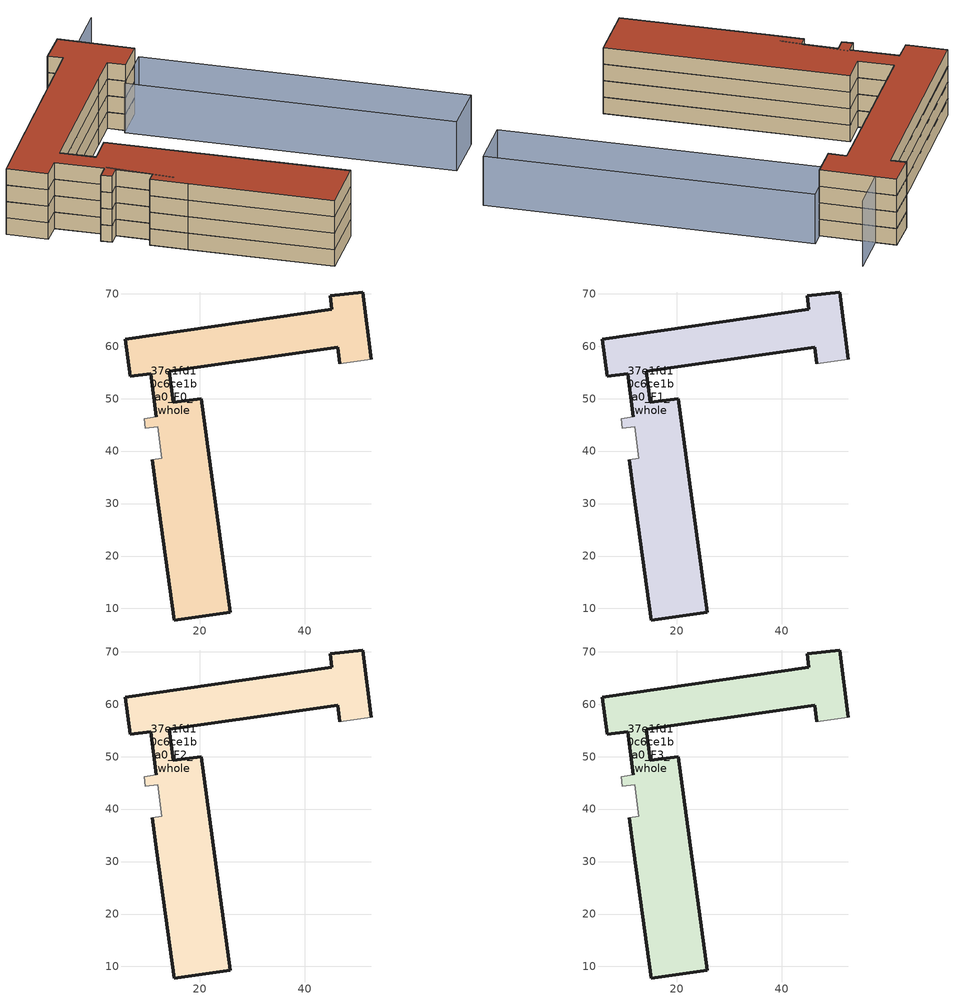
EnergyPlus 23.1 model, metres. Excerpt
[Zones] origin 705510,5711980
37e1fd10c6ce1ba0_F0_whole
 floor ground (EU_floor_Construction): 25.86,9.26 20.3,50.01 15.03,49.26 14.24,55.25 40.32,58.94 46.34,59.76 46.74,56.69 52.68,57.53 51.06,70.32 44.87,69.58 45.23,67.01 5.88,61.28 6.81,54.26 10.66,54.76 11.78,46.52 9.41,46.21 9.65,44.32 12.02,44.63 12.8,38.59 10.99,38.35 11.81,31.92 15.14,7.8 z0
 wall outside (EU_wall_Construction): 11.78,46.52 10.66,54.76 6.81,54.26 5.88,61.28 45.23,67.01 44.87,69.58 51.06,70.32 52.68,57.53 / 46.74,56.69 46.34,59.76 40.32,58.94 14.24,55.25 15.03,49.26 20.3,50.01 25.86,9.26 15.14,7.8 11.81,31.92 10.99,38.35 z0:3
 wall adiabatic (EU_wall_Construction): 10.99,38.35 12.8,38.59 12.02,44.63 9.65,44.32 9.41,46.21 11.78,46.52 / 52.68,57.53 46.74,56.69 z0:3
37e1fd10c6ce1ba0_F1_whole
 floor to 37e1fd10c6ce1ba0_F0_whole (EU_floor_Construction): 25.86,9.26 20.29,50.01 15.02,49.26 14.24,55.25 40.32,58.94 46.34,59.76 46.74,56.69 52.67,57.53 51.06,70.32 44.87,69.58 45.23,67.01 5.88,61.28 6.81,54.26 10.66,54.76 11.78,46.52 9.41,46.21 9.65,44.32 12.01,44.63 12.8,38.59 10.99,38.35 11.81,31.92 15.14,7.8 z3
 wall outside (EU_wall_Construction): 11.78,46.52 10.66,54.76 6.81,54.26 5.88,61.28 45.23,67.01 44.87,69.58 51.06,70.32 52.68,57.53 / 46.74,56.69 46.34,59.76 40.32,58.94 14.24,55.25 15.03,49.26 20.3,50.01 25.86,9.26 15.14,7.8 11.81,31.92 10.99,38.35 z3:6
 wall adiabatic (EU_wall_Construction): 10.99,38.35 12.8,38.59 12.02,44.63 9.65,44.32 9.41,46.21 11.78,46.52 / 52.68,57.53 46.74,56.69 z3:6
37e1fd10c6ce1ba0_F2_whole
 floor to 37e1fd10c6ce1ba0_F1_whole (EU_floor_Construction): 25.86,9.26 20.29,50.01 15.02,49.26 14.24,55.25 40.32,58.94 46.34,59.76 46.74,56.69 52.67,57.53 51.06,70.32 44.87,69.58 45.23,67.01 5.88,61.28 6.81,54.26 10.66,54.76 11.78,46.52 9.41,46.21 9.65,44.32 12.01,44.63 12.8,38.59 10.99,38.35 11.81,31.92 15.14,7.8 z6
 wall outside (EU_wall_Construction): 11.78,46.52 10.66,54.76 6.81,54.26 5.88,61.28 45.23,67.01 44.87,69.58 51.06,70.32 52.68,57.53 / 46.74,56.69 46.34,59.76 40.32,58.94 14.24,55.25 15.03,49.26 20.3,50.01 25.86,9.26 15.14,7.8 11.81,31.92 10.99,38.35 z6:9
 wall adiabatic (EU_wall_Construction): 10.99,38.35 12.8,38.59 12.02,44.63 9.65,44.32 9.41,46.21 11.78,46.52 / 52.68,57.53 46.74,56.69 z6:9
37e1fd10c6ce1ba0_F3_whole
 floor to 37e1fd10c6ce1ba0_F2_whole (EU_floor_Construction): 25.86,9.26 20.29,50.01 15.02,49.26 14.24,55.25 40.32,58.94 46.34,59.76 46.74,56.69 52.67,57.53 51.06,70.32 44.87,69.58 45.23,67.01 5.88,61.28 6.81,54.26 10.66,54.76 11.78,46.52 9.41,46.21 9.65,44.32 12.01,44.63 12.8,38.59 10.99,38.35 11.81,31.92 15.14,7.8 z9
 wall outside (EU_wall_Construction): 11.78,46.52 10.66,54.76 6.81,54.26 5.88,61.28 45.23,67.01 44.87,69.58 51.06,70.32 52.68,57.53 / 46.74,56.69 46.34,59.76 40.32,58.94 14.24,55.25 15.03,49.26 20.3,50.01 25.86,9.26 15.14,7.8 11.81,31.92 10.99,38.35 z9:12
 wall adiabatic (EU_wall_Construction): 10.99,38.35 12.8,38.59 12.02,44.63 9.65,44.32 9.41,46.21 11.78,46.52 / 52.68,57.53 46.74,56.69 z9:12
 roof outside (EU_roof_Construction): 51.06,70.32 52.68,57.53 46.74,56.69 46.34,59.76 40.32,58.94 14.24,55.25 15.03,49.26 20.3,50.01 25.86,9.26 15.14,7.8 11.81,31.92 10.99,38.35 12.8,38.59 12.02,44.63 9.65,44.32 9.41,46.21 11.78,46.52 10.66,54.76 6.81,54.26 5.88,61.28 45.23,67.01 44.87,69.58 z12
shading: 53.4,1.85 46.04,56.63 / 46.04,56.63 55.51,57.9 / 55.51,57.9 62.87,3.12 / 62.87,3.12 53.4,1.85 z0:9; 60,67.96 51.51,66.82 / 12.22,46.41 13.07,35.01 z0:12
[Building]
EU S2 Campaign: North Axis=0; Terrain=City; Solar Distribution=FullExterior
[Site:Location]
London: Latitude=51.5; Longitude=-0.5; Time Zone=0; Elevation=25
[SizingPeriod:WeatherFileDays]
AnnualSizingPeriod: Begin Month=1; Begin Day of Month=1; End Month=12; End Day of Month=31; Day of Week for Start Day=Monday; Use Weather File Daylight Saving Period=No; Use Weather File Rain and Snow Indicators=No
[MATERIAL]
EU_InternalMass_Material: Roughness=MediumRough; Thickness=0.1; Conductivity=1; Density=1800; Specific Heat=900; Thermal Absorptance=0.9; Solar Absorptance=0.7; Visible Absorptance=0.7
[MATERIAL:NOMASS] Roughness=MediumRough; Thermal Absorptance=0.9; Solar Absorptance=0.7; Visible Absorptance=0.7
Name | Thermal Resistance
EU_wall_NoMass | 1.04674
EU_roof_NoMass | 4.32442
EU_floor_NoMass | 2.04616
[CONSTRUCTION]
EU_wall_Construction: EU_wall_NoMass
EU_roof_Construction: EU_roof_NoMass
EU_floor_Construction: EU_floor_NoMass
EU_InternalMass_Construction: EU_InternalMass_Material
[ZONE] Type=1; Multiplier=1; Ceiling Height=autocalculate; Volume=2455.75; Floor Area=autocalculate; Part of Total Floor Area=Yes
37e1fd10c6ce1ba0_F0_whole; 37e1fd10c6ce1ba0_F1_whole; 37e1fd10c6ce1ba0_F2_whole; 37e1fd10c6ce1ba0_F3_whole
[INTERNALMASS] Construction=EU_InternalMass_Construction; Surface Area=818.584
Name | Zone or ZoneList
37e1fd10c6ce1ba0_F0_whole_EU_InternalMass | 37e1fd10c6ce1ba0_F0_whole
37e1fd10c6ce1ba0_F1_whole_EU_InternalMass | 37e1fd10c6ce1ba0_F1_whole
37e1fd10c6ce1ba0_F2_whole_EU_InternalMass | 37e1fd10c6ce1ba0_F2_whole
37e1fd10c6ce1ba0_F3_whole_EU_InternalMass | 37e1fd10c6ce1ba0_F3_whole
[OTHEREQUIPMENT] Fuel Type=Electricity; Design Level Calculation Method=Watts/Area; Power per Zone Floor Area=1; Fraction Latent=0; Fraction Radiant=0; Fraction Lost=0; Carbon Dioxide Generation Rate=0; EndUse Subcategory=EU_Step8_InternalGains
Name | Zone or ZoneList or Space or SpaceList | Schedule
EU_Step8_InternalGain_37e1fd10c6ce1ba0_F0_whole_f000 | 37e1fd10c6ce1ba0_F0_whole | EU_Step8_GainSchedule_37e1fd10c6ce1ba0_F0_whole_f000
EU_Step8_InternalGain_37e1fd10c6ce1ba0_F1_whole_f000 | 37e1fd10c6ce1ba0_F1_whole | EU_Step8_GainSchedule_37e1fd10c6ce1ba0_F1_whole_f000
EU_Step8_InternalGain_37e1fd10c6ce1ba0_F2_whole_f000 | 37e1fd10c6ce1ba0_F2_whole | EU_Step8_GainSchedule_37e1fd10c6ce1ba0_F2_whole_f000
EU_Step8_InternalGain_37e1fd10c6ce1ba0_F3_whole_f000 | 37e1fd10c6ce1ba0_F3_whole | EU_Step8_GainSchedule_37e1fd10c6ce1ba0_F3_whole_f000
[ZONEVENTILATION:DESIGNFLOWRATE] Schedule=EU_AlwaysOn; Design Flow Rate Calculation Method=AirChanges/Hour; Air Changes per Hour=0.488719; Ventilation Type=Natural; Fan Pressure Rise=0; Fan Total Efficiency=1; Constant Term Coefficient=1; Temperature Term Coefficient=0; Velocity Term Coefficient=0; Velocity Squared Term Coefficient=0; Minimum Indoor Temperature=-100; Maximum Indoor Temperature=100; Delta Temperature=-100; Minimum Outdoor Temperature=-100; Maximum Outdoor Temperature=100; Maximum Wind Speed=40
Name | Zone or ZoneList or Space or SpaceList
EU_ConstantAir_37e1fd10c6ce1ba0_F0_whole | 37e1fd10c6ce1ba0_F0_whole
EU_ConstantAir_37e1fd10c6ce1ba0_F1_whole | 37e1fd10c6ce1ba0_F1_whole
EU_ConstantAir_37e1fd10c6ce1ba0_F2_whole | 37e1fd10c6ce1ba0_F2_whole
EU_ConstantAir_37e1fd10c6ce1ba0_F3_whole | 37e1fd10c6ce1ba0_F3_whole
[HVACTEMPLATE:THERMOSTAT] Constant Heating Setpoint=20; Constant Cooling Setpoint=50
EU_HeatOnly_37e1fd10c6ce1ba0_F0_whole; EU_HeatOnly_37e1fd10c6ce1ba0_F1_whole; EU_HeatOnly_37e1fd10c6ce1ba0_F2_whole; EU_HeatOnly_37e1fd10c6ce1ba0_F3_whole
[HVACTEMPLATE:ZONE:IDEALLOADSAIRSYSTEM] System Availability Schedule=EU_AlwaysOn; Maximum Heating Supply Air Temperature=50; Minimum Cooling Supply Air Temperature=13; Maximum Heating Supply Air Humidity Ratio=0.0156; Minimum Cooling Supply Air Humidity Ratio=0.0077; Heating Limit=NoLimit; Cooling Limit=NoLimit; Heating Availability Schedule=EU_AlwaysOn; Cooling Availability Schedule=EU_CoolingOff; Dehumidification Control Type=ConstantSensibleHeatRatio; Cooling Sensible Heat Ratio=0.7; Dehumidification Setpoint=60; Humidification Control Type=None; Humidification Setpoint=30; Outdoor Air Method=None; Outdoor Air Flow Rate per Person=0.00944; Outdoor Air Flow Rate per Zone Floor Area=0; Outdoor Air Flow Rate per Zone=0; Demand Controlled Ventilation Type=None; Outdoor Air Economizer Type=NoEconomizer; Heat Recovery Type=None; Sensible Heat Recovery Effectiveness=0.7; Latent Heat Recovery Effectiveness=0.65
Name | Template Thermostat
37e1fd10c6ce1ba0_F0_whole | EU_HeatOnly_37e1fd10c6ce1ba0_F0_whole
37e1fd10c6ce1ba0_F1_whole | EU_HeatOnly_37e1fd10c6ce1ba0_F1_whole
37e1fd10c6ce1ba0_F2_whole | EU_HeatOnly_37e1fd10c6ce1ba0_F2_whole
37e1fd10c6ce1ba0_F3_whole | EU_HeatOnly_37e1fd10c6ce1ba0_F3_whole
[SIZING:ZONE] Zone Cooling Design Supply Air Temperature Input Method=SupplyAirTemperature; Zone Cooling Design Supply Air Temperature=13; Zone Heating Design Supply Air Temperature Input Method=SupplyAirTemperature; Zone Heating Design Supply Air Temperature=50; Zone Cooling Design Supply Air Humidity Ratio=0.008; Zone Heating Design Supply Air Humidity Ratio=0.008; Cooling Design Air Flow Method=DesignDay; Cooling Design Air Flow Rate=0; Cooling Minimum Air Flow per Zone Floor Area=0.000762; Cooling Minimum Air Flow=0; Cooling Minimum Air Flow Fraction=0.2; Heating Design Air Flow Method=DesignDay; Heating Design Air Flow Rate=0; Heating Maximum Air Flow per Zone Floor Area=0.002032; Heating Maximum Air Flow=0.141576; Heating Maximum Air Flow Fraction=0.3; Account for Dedicated Outdoor Air System=No; Dedicated Outdoor Air System Control Strategy=NeutralSupplyAir; Dedicated Outdoor Air Low Setpoint Temperature for Design=autosize; Dedicated Outdoor Air High Setpoint Temperature for Design=autosize; Zone Load Sizing Method=Sensible Load Only No Latent Load; Zone Latent Cooling Design Supply Air Humidity Ratio Input Method=HumidityRatioDifference; Zone Cooling Design Supply Air Humidity Ratio Difference=0.005; Zone Latent Heating Design Supply Air Humidity Ratio Input Method=HumidityRatioDifference; Zone Humidification Design Supply Air Humidity Ratio Difference=0.005
37e1fd10c6ce1ba0_F0_whole; 37e1fd10c6ce1ba0_F1_whole; 37e1fd10c6ce1ba0_F2_whole; 37e1fd10c6ce1ba0_F3_whole
[SCHEDULE:CONSTANT]
Name | Hourly Value
EU_AlwaysOn | 1
EU_CoolingOff | 0
[SCHEDULE:FILE] Column Number=1; Rows to Skip at Top=0; Number of Hours of Data=8760; Column Separator=Comma; Interpolate to Timestep=No; Minutes per Item=60; Adjust Schedule for Daylight Savings=Yes
Name | File
EU_Step8_GainSchedule_37e1fd10c6ce1ba0_F0_whole_f000 | ../../schedules/37e1fd10c6ce1ba0/37e1fd10c6ce1ba0_F0_whole_f000_gain.csv
EU_Step8_GainSchedule_37e1fd10c6ce1ba0_F1_whole_f000 | ../../schedules/37e1fd10c6ce1ba0/37e1fd10c6ce1ba0_F1_whole_f000_gain.csv
EU_Step8_GainSchedule_37e1fd10c6ce1ba0_F2_whole_f000 | ../../schedules/37e1fd10c6ce1ba0/37e1fd10c6ce1ba0_F2_whole_f000_gain.csv
EU_Step8_GainSchedule_37e1fd10c6ce1ba0_F3_whole_f000 | ../../schedules/37e1fd10c6ce1ba0/37e1fd10c6ce1ba0_F3_whole_f000_gain.csv
